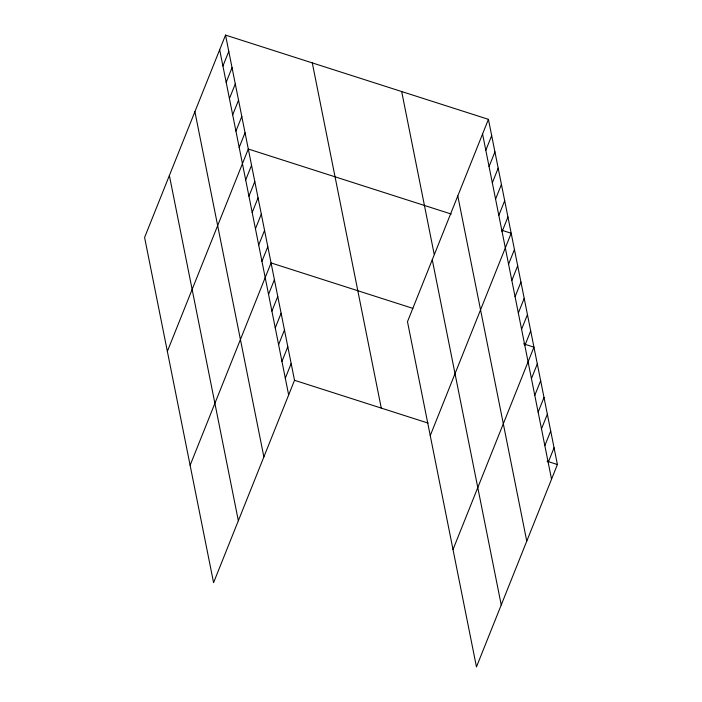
<?xml version="1.0" encoding="UTF-8"?>
<svg xmlns="http://www.w3.org/2000/svg" width="702" height="702" viewBox="0 0 702 702"><rect width="100%" height="100%" fill="white"/><g stroke="black" fill="none" stroke-linecap="round" stroke-linejoin="round"><path stroke-width="1.05" d="M225.535 35.1L144.594 237.469L213.575 582.66L294.515 380.291L225.535 35.1L488.425 119.34L557.406 464.531L476.465 666.9L407.485 321.709L488.425 119.34M222.929 66.032L228.791 51.378M226.184 82.301L232.046 67.646M229.431 98.578L235.293 83.924M232.687 114.847L238.548 100.193M235.933 131.125L241.795 116.471M239.189 147.394L245.051 132.739M167.357 351.377L248.297 149.017L451.289 214.057M245.691 179.94L251.553 165.286M248.938 196.218L254.8 181.564M252.193 212.487L258.055 197.832M255.449 228.764L261.311 214.11M258.696 245.033L264.557 230.379M261.951 261.311L267.813 246.656M190.119 465.294L271.06 262.925L412.899 308.38M268.55 294.349L274.412 279.694M271.902 311.118L277.764 296.463M275.254 327.887L281.116 313.232M278.597 344.647L284.459 329.993M281.95 361.416L287.811 346.762M285.302 378.185L291.163 363.531M485.819 150.263L491.681 135.609M489.066 166.541L494.928 151.886M492.321 182.81L498.183 168.155M495.577 199.087L501.439 184.433M498.824 215.365L504.685 200.702M502.079 231.634L507.941 216.979M430.247 435.617L511.188 233.248L501.895 230.274M508.581 264.18L514.443 249.526M511.828 280.458L517.69 265.804M515.084 296.727L520.945 282.072M518.33 313.004L524.192 298.35M521.586 329.273L527.448 314.619M524.842 345.551L530.703 330.896M453.009 549.534L533.95 347.165L523.622 343.857M531.44 378.589L537.302 363.934M534.792 395.358L540.654 380.703M538.136 412.118L543.997 397.464M541.488 428.887L547.349 414.233M544.84 445.656L550.701 431.002M548.192 462.425L554.053 447.771M294.515 380.291L428.036 423.078M547.077 461.223L557.406 464.531M482.564 133.994L551.544 479.185M457.792 195.937L526.763 541.137M401.676 91.541L434.187 254.273M432.265 259.758L501.237 604.957M312.293 62.899L381.265 408.09M219.673 49.754L288.654 394.954M194.902 111.697L263.873 456.897M169.375 175.518L238.347 520.717"/></g></svg>
